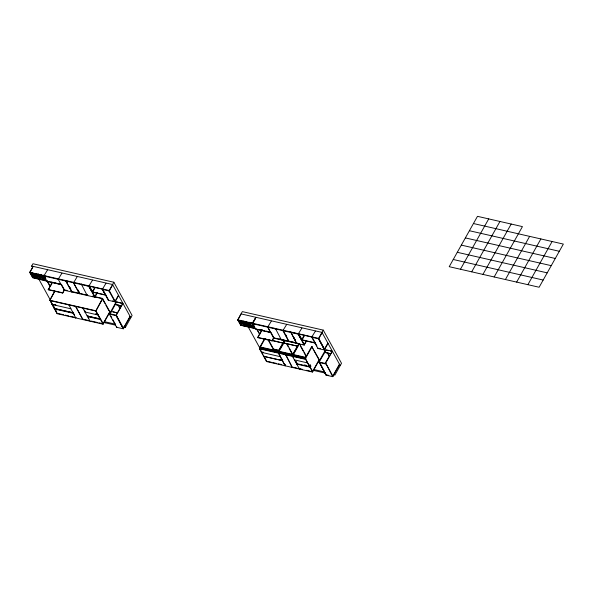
<?xml version="1.0" encoding="UTF-8"?>
<svg xmlns="http://www.w3.org/2000/svg" width="593" height="593" viewBox="0 0 593 593"><rect width="100%" height="100%" fill="white"/><g stroke="black" fill="none" stroke-linecap="round" stroke-linejoin="round"><path stroke-width="0.89" d="M32.541 267.651L31.651 266.035L32.934 263.744L113.856 282.246L132.098 315.432L125.375 327.403L123.618 327.002M61.346 284.277L61.138 284.655L32.637 277.739L29.65 272.306L33.156 266.62M30.221 271.846L32.319 268.11M32.726 272.736L31.473 274.974L45.046 278.08M32.467 273.766L31.629 275.256L45.201 278.362M33.742 275.219L32.482 277.457L47.277 280.837M34.142 275.315L32.889 277.554L30.213 272.684M34.957 274.092L34.127 275.582L32.86 273.284M35.788 273.44L34.527 275.671L33.267 273.38M35.943 273.721L34.683 275.96L35.943 278.25L37.203 276.012M38.034 273.951L36.773 276.19L35.513 273.892M38.434 274.04L37.181 276.279L35.921 273.988M38.174 275.07L37.337 276.56L38.597 278.858L39.85 276.62M40.265 275.3L39.427 276.79L38.167 274.5M41.087 274.648L39.835 276.887L38.575 274.589M41.243 274.93L39.99 277.168L41.251 279.466L42.503 277.227M43.333 275.159L42.081 277.398L40.821 275.108M43.741 275.256L42.488 277.494L41.221 275.196M44.097 275.634L43.882 276.019L88.75 286.271L94.761 297.212L94.976 296.826M45.157 277.835L43.904 280.066L42.644 277.776M64.496 289.858L62.688 293.053L48.3 289.769L51.598 283.328M48.3 289.769L50.012 286.723M46.869 280.748L49.931 286.308L50.331 286.404L52.429 282.676M98.668 318.167L100.395 318.56L100.18 318.945L95.821 311.021L49.716 300.54L54.712 290.955M50.42 299.287L54.897 291.304M50.071 300.14L54.208 308.434L72.754 312.674L72.969 312.296M52.051 304.505L52.228 304.068L54.208 308.434M62.688 293.053L64.244 289.725M54.519 309.005L54.734 308.619L73.28 312.859L73.065 313.245L54.519 309.005L57.084 313.667L103.056 324.178L109.979 311.992L102.515 298.412L92.767 296.189M57.084 313.667L57.098 313.022M72.049 291.586L71.835 291.964L65.823 281.03L66.127 280.674L67.417 283.017M68.618 304.372L75.719 317.93L75.934 317.551M68.492 304.78L68.706 304.394M81.323 284.143L87.208 295.484L87.423 295.099M81.197 284.544L81.411 284.166M70.775 308.301L70.597 308.745L52.014 304.446M79.692 293.335L79.477 293.713L73.465 282.779L73.68 282.394L74.266 282.75M79.781 293.357L79.566 293.735L73.554 282.802L77.209 276.694M88.75 286.271L92.493 280.185M87.119 295.462L87.334 295.077M75.63 317.907L75.845 317.529M94.806 287.397L92.293 291.875L105.776 294.958M95.206 287.486L92.701 291.964L89.55 286.249M85.073 312.059L85.251 311.614M96.978 292.86L94.887 296.589L94.48 296.493M92.345 296.255L95.043 296.871L97.548 292.393M83.035 319.175L82.827 319.553L75.593 306.403M83.131 319.19L82.916 319.575L75.682 306.418M87.445 315.602L87.23 315.987L100.18 318.945M115.205 301.452L114.998 301.83L108.341 300.31L102.33 289.377L105.984 283.269M104.968 303.52L102.3 298.664L102.708 298.761L95.799 311.073L102.515 298.412M114.998 301.83L108.979 290.896L113.856 282.246M112.729 284.81L109.379 290.778L107.696 290.392M98.201 314.572L98.015 315.016L85.036 311.992M108.341 300.31L108.556 299.932M100.491 319.508L100.706 319.13L87.757 316.173L87.542 316.551L100.491 319.508L103.056 324.178M118.467 295.247L115.116 301.207L114.708 301.118M112.714 300.881L115.272 301.496L118.615 295.529M123.285 328.804L116.628 327.277L109.394 314.112L116.191 301.844L122.936 303.386L116.05 315.632L123.285 328.804L116.258 315.254L109.542 313.69M116.628 327.277L116.843 326.899M130.052 316.328L123.403 328.181L123.003 328.085M130.208 316.61L123.559 328.463L116.287 315.231M255.086 328.589L240.699 325.298L237.711 319.864L242.337 311.614L323.259 330.108L341.509 363.294L334.786 375.265L334.178 374.168M240.788 320.294L239.528 322.533L253.33 325.683M240.521 321.324L239.683 322.814L253.485 325.972M242.203 322.874L240.943 325.105L238.267 320.235M243.842 320.991L242.589 323.229L241.329 320.939M243.16 322.77L243.997 321.273M245.672 322.251L244.835 323.741L243.575 321.45M245.257 323.57L244.005 325.809L242.745 323.511M246.495 321.599L245.243 323.837L243.975 321.539M247.911 324.178L246.658 326.417L245.398 324.119M249.149 322.207L247.889 324.445L246.629 322.147M248.467 323.978L249.305 322.488M251.395 322.718L250.142 324.957L248.882 322.666M250.565 324.786L249.312 327.017L248.044 324.727M251.803 322.814L250.542 325.046L249.282 322.755M240.543 325.016L255.153 328.359L252.321 323.2L255.82 317.522M267.799 326.765L270.541 332.525L255.346 329.048L252.396 323.674L255.894 317.285L254.79 319.805M253.952 321.302L252.7 323.533L254.501 323.948M253.218 325.387L251.958 327.625L250.698 325.335M255.346 329.048L255.561 328.67M273.907 337.728L272.098 340.923L257.71 337.632L261.847 329.701M257.71 337.632L259.423 334.585M256.435 328.893L259.741 334.267L262.254 329.79M262.944 354.414L259.386 347.935L264.263 339.248M265.108 338.551L259.786 348.032L259.386 347.935M312.674 371.663L312.459 372.041L266.494 361.537L259.512 348.84L259.727 348.454L305.699 358.965L309.457 366.57L309.672 366.192M260.327 349.003L260.898 347.987M261.461 352.375L261.639 351.931L263.403 352.331M275.441 328.515L281.334 339.856L281.549 339.47M275.322 328.915L275.537 328.537M272.098 340.923L273.647 337.587M263.833 355.919L263.655 356.363L282.194 360.603L282.379 360.159M283.18 330.279L288.976 341.598L289.191 341.22M281.245 339.833L281.46 339.448M278.043 352.205L284.692 340.352M278.273 352.694L285.04 365.77L285.344 365.414M278.362 352.716L285.129 365.792M278.984 353.272L279.555 352.257L279.014 351.278L292.594 354.384M290.822 332.028L296.619 343.347L296.834 342.969M279.97 356.549L280.185 356.171M280.215 356.23L280 356.615L261.424 352.309M289.102 341.197L288.887 341.575L282.876 330.642L286.619 324.556M285.463 354.34L292.23 367.415M285.559 354.362L292.319 367.438M306.537 341.005L304.172 345.074L298.16 334.133L301.904 328.048M296.745 342.947L296.53 343.325L290.733 332.006L291.586 333.57M293.32 357.112L292.431 355.489L299.08 343.644L299.48 343.74L292.831 355.585L292.023 355.4L298.828 343.836M302.119 338.988L304.209 335.26M292.749 356.008L292.445 356.363L299.517 369.083L299.547 368.438M304.617 335.356L302.104 339.826L298.961 334.111M293.365 356.556L293.935 355.541M306.381 340.723L304.291 344.451L303.89 344.355M296.722 363.235L296.507 363.613L309.946 366.696L312.459 372.041M311.948 336.861L311.733 337.239L318.389 338.759L324.571 350.011L318.604 338.381L252.544 323.252L254.716 327.136M296.997 363.739L296.782 364.117L309.731 367.074M311.71 346.534L305.061 358.38L312.741 371.7L319.39 359.855L311.71 346.534L313.045 348.958M299.428 369.061L299.635 368.683M305.462 358.469L312.118 346.623M318.389 338.759L323.259 330.108M322.132 332.673L318.789 338.64L318.382 338.551M307.604 362.434L307.426 362.879L294.447 359.855M324.571 350.011L317.922 348.491L318.137 348.106M309.457 365.733L310.028 364.717L310.873 366.259L310.302 367.275M309.613 366.014L310.183 364.999M310.146 366.985L310.717 365.97M327.87 343.11L324.519 349.077L324.119 348.981M328.025 343.391L324.675 349.359L318.634 338.358M332.91 376.281L332.695 376.666L326.039 375.147L318.952 361.552L325.601 349.707L332.347 351.249L325.698 363.094L332.969 376.325L339.619 364.48M326.039 375.147L319.271 362.071L325.928 363.591L332.695 376.666M339.463 364.198L332.814 376.044L332.406 375.947M460.45 269.259L488.714 218.906M471.694 271.824L499.951 221.471M482.932 274.396L511.188 224.043M494.169 276.961L522.433 226.608L477.476 216.334L449.212 266.687L539.126 287.242L563.35 244.079L473.436 223.531M505.406 279.533L529.631 236.37M516.651 282.098L540.875 238.942M527.889 284.67L552.113 241.514M469.397 230.721L559.31 251.276M465.364 237.912L555.278 258.466M461.324 245.109L551.238 265.657M457.285 252.299L547.198 272.854M453.252 259.497L543.166 280.044M31.651 266.035L112.574 284.529L130.816 317.715M29.65 272.306L109.223 290.496L115.272 301.496M237.711 319.864L252.321 323.2M29.806 272.587L44.193 275.878M45.09 276.079L46.891 276.494M58.173 279.073L58.981 279.259M65.771 280.808L67.572 281.223M86.452 285.537L103.041 289.325M252.477 323.481L237.867 320.146L241.054 313.897L321.977 332.391L340.226 365.577M267.584 326.936L268.392 327.121M273.38 328.263L275.182 328.67M283.676 330.612L283.113 330.242M294.061 332.992L295.855 333.399M298.153 333.926L312.044 337.098M102.33 289.377L108.979 290.896M252.396 323.674L298.16 334.133M51.524 282.06L56.913 283.291M58.67 283.662L60.508 284.114M259.126 329.515L264.522 330.746M266.287 331.124L269.919 331.976M47.181 281.312L61.568 284.603L64.467 289.881L67.165 290.496M256.591 329.182L270.074 332.258M270.571 332.376L270.971 332.465M301.704 339.737L315.187 342.821M92.449 292.156L105.932 295.24M301.852 340.019L315.343 343.102M63.911 289.503L64.311 289.599M273.314 337.373L273.721 337.461L271.075 332.651M83.139 294.121L72.138 291.608L71.923 291.986L65.912 281.052M84.25 294.402L87.846 295.225M279.273 338.981L288.265 341.034M291.704 341.79L295.9 342.754M302.652 344.325L304.446 344.733L298.398 333.733M95.125 297.026L102.078 298.613M273.581 337.817L297.827 343.354M318.967 348.299L320.628 348.677M121.839 303.379L116.599 301.933L110.105 314.068M327.01 350.278L328.707 350.663M330.397 351.049L332.095 351.441L325.29 363.005L325.698 363.094M94.761 297.212L64.281 290.244L58.181 279.281L61.924 273.195M304.172 345.074L273.692 338.106L267.68 327.173L271.335 321.065M272.15 340.352L283.017 343.088L265.167 339.003M48.144 289.48L62.532 292.772M257.555 337.35L271.942 340.634M113.226 311.911L117.466 312.882L111.528 311.525M109.423 311.614L109.824 311.703L103.175 323.556L102.774 323.459M279.37 350.463L273.151 349.04L278.636 350.537M291.408 353.213L293.609 353.717M305.788 356.497L306.603 356.682L299.48 343.74M318.826 359.477L319.234 359.573L312.585 371.418L312.177 371.329M278.206 351.093L260.357 347.016L261.053 348.276M305.632 357.364L293.402 354.57L294.091 355.822M292.379 354.762L278.799 351.664L279.34 352.635L292.912 355.741M305.417 357.742L293.187 354.948L293.72 355.926L305.951 358.721M273.388 350.848L278.74 352.072M280.4 352.45L282.098 352.835M95.651 310.517L103.33 323.837L98.949 322.807M318.952 361.552L319.36 361.648L326.165 350.085M49.523 300.191L95.606 310.725M109.394 314.112L116.05 315.632M259.512 348.84L305.484 359.343M319.056 362.449L325.713 363.969M53.993 304.468L55.764 304.869M97.334 314.372L95.606 313.979L97.371 314.438M54.03 304.535L55.794 304.935M304.357 364.947L306.114 365.347M279.763 359.617L281.527 360.018M263.618 356.304L282.164 360.544M115.094 324.089L104.538 321.68L105.146 322.777M324.504 371.959L313.949 369.543L314.557 370.647M103.375 322.377L115.702 325.194M312.785 370.24L325.112 373.056M284.751 365.058L285.567 365.244M299.139 368.349L299.947 368.535M326.068 374.502L326.476 374.591M57.254 313.304L63.481 314.705M65.245 315.105L68.803 315.943M70.545 316.314L74.132 317.166M83.998 319.419L89.395 320.65M91.166 321.058L97.245 322.444M267.547 361.374L271.127 362.16M272.876 362.59L276.434 363.405M278.191 363.776L281.764 364.621M293.409 367.282L297.004 368.105M299.702 368.72L302.319 369.291M306.633 370.277L310.132 371.107M327.069 374.976L328.752 375.362M327.788 353.035L329.567 356.274M315.394 331.131L311.888 336.817L313.363 339.507M327.825 353.754L329.159 356.178M322.792 346.571L323.674 348.18M313.719 340.071L316.899 345.927M311.636 337.009L317.922 348.491M313.934 350.574L318.382 358.669M319.271 362.071L324.075 370.795M324.942 372.382L325.816 373.968M298.59 334.726L301.681 340.345M300.414 346.075L303.082 350.93M303.972 352.546L306.196 356.593M309.969 365.377L310.502 366.355M293.824 337.499L295.114 339.841M293.735 337.476L295.025 339.819M285.752 334.971L286.612 336.535M285.478 334.534L286.797 336.943M285.248 340.73L278.443 352.294L277.635 352.109L284.44 340.545M286.879 343.688L292.216 353.398M286.916 344.4L288.25 346.831M289.139 348.447L291.964 353.584M295.944 361.248L297.278 363.679M295.714 361.537L297.456 364.71M281.416 358.268L282.728 360.655M284.47 363.828L285.315 365.436L284.44 363.917M268.221 339.418L273.558 349.129M268.258 340.137L272.706 348.232M256.991 329.271L259.741 334.267M252.069 323.393L254.745 328.263M250.298 325.238L251.558 327.536M246.228 322.058L247.489 324.349M247.644 324.63L248.904 326.928M248.178 326.847L259.304 347.083M263.833 356.03L266.709 361.152M244.991 324.03L246.251 326.32M240.921 320.843L242.181 323.141M242.337 323.422L243.597 325.713M122.692 303.572L116.035 315.424M118.378 305.173L120.157 308.404M118.867 306.7L119.756 308.316M124.775 326.306L125.375 327.403M102.478 288.954L108.526 299.954M102.233 289.139L105.376 294.862M105.865 305.143L108.979 310.806M110.884 316.054L111.766 317.737M112.655 319.353L115.331 324.208M88.994 285.87L95.043 296.871M89.187 286.864L91.389 290.874M77.831 289.881L79.351 292.571M77.972 290.207L79.262 292.549M87.875 315.81L88.765 317.433M84.354 310.057L85.688 312.481M87.253 315.402L88.802 318.144M82.79 308.041L90.106 321.213M69.559 286.923L70.849 289.265M66.038 280.652L67.328 282.994M69.9 287.679L70.76 289.243M72.961 312.133L74.562 315.194M47.544 269.911L44.038 275.597L45.98 279.125M47.588 281.408L50.331 286.404M43.786 275.782L46.84 281.393M42.236 277.68L43.497 279.978M39.583 277.079L40.843 279.37M38.767 278.984L49.894 299.22M53.941 306.64L55.275 309.072M50.931 301.711L51.799 303.282M55.164 309.398L56.016 310.954M36.929 276.471L38.189 278.762M50.42 300.881L56.654 312.214M34.283 275.864L35.543 278.161M121.105 305.832L115.175 304.476L121.105 305.832M297.249 346.09L283.669 342.984L297.249 346.09M330.516 353.695L324.579 352.338L330.516 353.695M277.991 351.479L260.142 347.394L260.683 348.373L278.532 352.45L277.991 351.479"/></g></svg>
